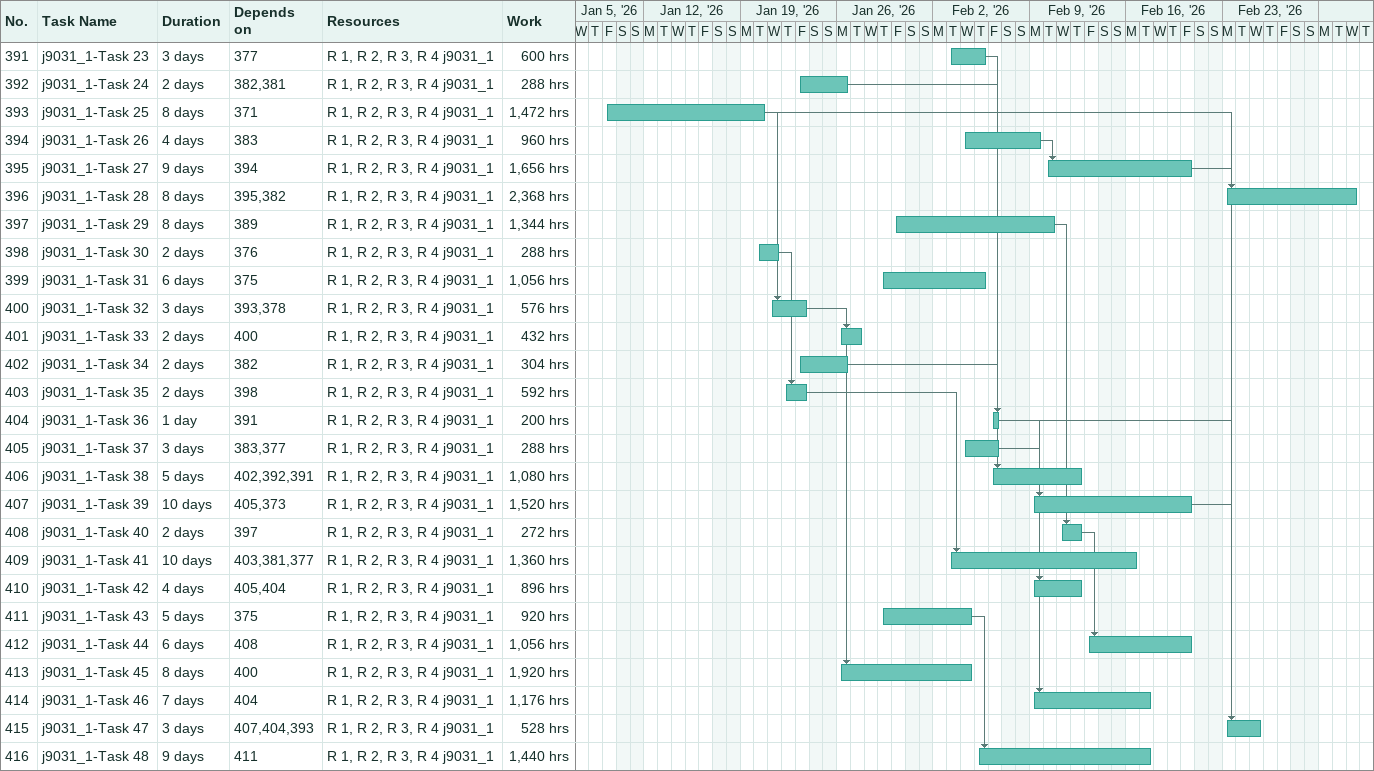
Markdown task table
| ID | Task | Duration | Start | Finish | Predecessors | Resources | Work (h) |
|---|---|---|---|---|---|---|---|
| 391 | j9031_1-Task 23 | 3d | 2026-02-03 | 2026-02-05 | 377 | R 1, R 2, R 3, R 4 j9031_1 | 600 |
| 392 | j9031_1-Task 24 | 2d | 2026-01-23 | 2026-01-26 | 382, 381 | R 1, R 2, R 3, R 4 j9031_1 | 288 |
| 393 | j9031_1-Task 25 | 8d | 2026-01-09 | 2026-01-20 | 371 | R 1, R 2, R 3, R 4 j9031_1 | 1472 |
| 394 | j9031_1-Task 26 | 4d | 2026-02-04 | 2026-02-09 | 383 | R 1, R 2, R 3, R 4 j9031_1 | 960 |
| 395 | j9031_1-Task 27 | 9d | 2026-02-10 | 2026-02-20 | 394 | R 1, R 2, R 3, R 4 j9031_1 | 1656 |
| 396 | j9031_1-Task 28 | 8d | 2026-02-23 | 2026-03-04 | 395, 382 | R 1, R 2, R 3, R 4 j9031_1 | 2368 |
| 397 | j9031_1-Task 29 | 8d | 2026-01-30 | 2026-02-10 | 389 | R 1, R 2, R 3, R 4 j9031_1 | 1344 |
| 398 | j9031_1-Task 30 | 2d | 2026-01-20 | 2026-01-21 | 376 | R 1, R 2, R 3, R 4 j9031_1 | 288 |
| 399 | j9031_1-Task 31 | 6d | 2026-01-29 | 2026-02-05 | 375 | R 1, R 2, R 3, R 4 j9031_1 | 1056 |
| 400 | j9031_1-Task 32 | 3d | 2026-01-21 | 2026-01-23 | 393, 378 | R 1, R 2, R 3, R 4 j9031_1 | 576 |
| 401 | j9031_1-Task 33 | 2d | 2026-01-26 | 2026-01-27 | 400 | R 1, R 2, R 3, R 4 j9031_1 | 432 |
| 402 | j9031_1-Task 34 | 2d | 2026-01-23 | 2026-01-26 | 382 | R 1, R 2, R 3, R 4 j9031_1 | 304 |
| 403 | j9031_1-Task 35 | 2d | 2026-01-22 | 2026-01-23 | 398 | R 1, R 2, R 3, R 4 j9031_1 | 592 |
| 404 | j9031_1-Task 36 | 1d | 2026-02-06 | 2026-02-06 | 391 | R 1, R 2, R 3, R 4 j9031_1 | 200 |
| 405 | j9031_1-Task 37 | 3d | 2026-02-04 | 2026-02-06 | 383, 377 | R 1, R 2, R 3, R 4 j9031_1 | 288 |
| 406 | j9031_1-Task 38 | 5d | 2026-02-06 | 2026-02-12 | 402, 392, 391 | R 1, R 2, R 3, R 4 j9031_1 | 1080 |
| 407 | j9031_1-Task 39 | 10d | 2026-02-09 | 2026-02-20 | 405, 373 | R 1, R 2, R 3, R 4 j9031_1 | 1520 |
| 408 | j9031_1-Task 40 | 2d | 2026-02-11 | 2026-02-12 | 397 | R 1, R 2, R 3, R 4 j9031_1 | 272 |
| 409 | j9031_1-Task 41 | 10d | 2026-02-03 | 2026-02-16 | 403, 381, 377 | R 1, R 2, R 3, R 4 j9031_1 | 1360 |
| 410 | j9031_1-Task 42 | 4d | 2026-02-09 | 2026-02-12 | 405, 404 | R 1, R 2, R 3, R 4 j9031_1 | 896 |
| 411 | j9031_1-Task 43 | 5d | 2026-01-29 | 2026-02-04 | 375 | R 1, R 2, R 3, R 4 j9031_1 | 920 |
| 412 | j9031_1-Task 44 | 6d | 2026-02-13 | 2026-02-20 | 408 | R 1, R 2, R 3, R 4 j9031_1 | 1056 |
| 413 | j9031_1-Task 45 | 8d | 2026-01-26 | 2026-02-04 | 400 | R 1, R 2, R 3, R 4 j9031_1 | 1920 |
| 414 | j9031_1-Task 46 | 7d | 2026-02-09 | 2026-02-17 | 404 | R 1, R 2, R 3, R 4 j9031_1 | 1176 |
| 415 | j9031_1-Task 47 | 3d | 2026-02-23 | 2026-02-25 | 407, 404, 393 | R 1, R 2, R 3, R 4 j9031_1 | 528 |
| 416 | j9031_1-Task 48 | 9d | 2026-02-05 | 2026-02-17 | 411 | R 1, R 2, R 3, R 4 j9031_1 | 1440 |
